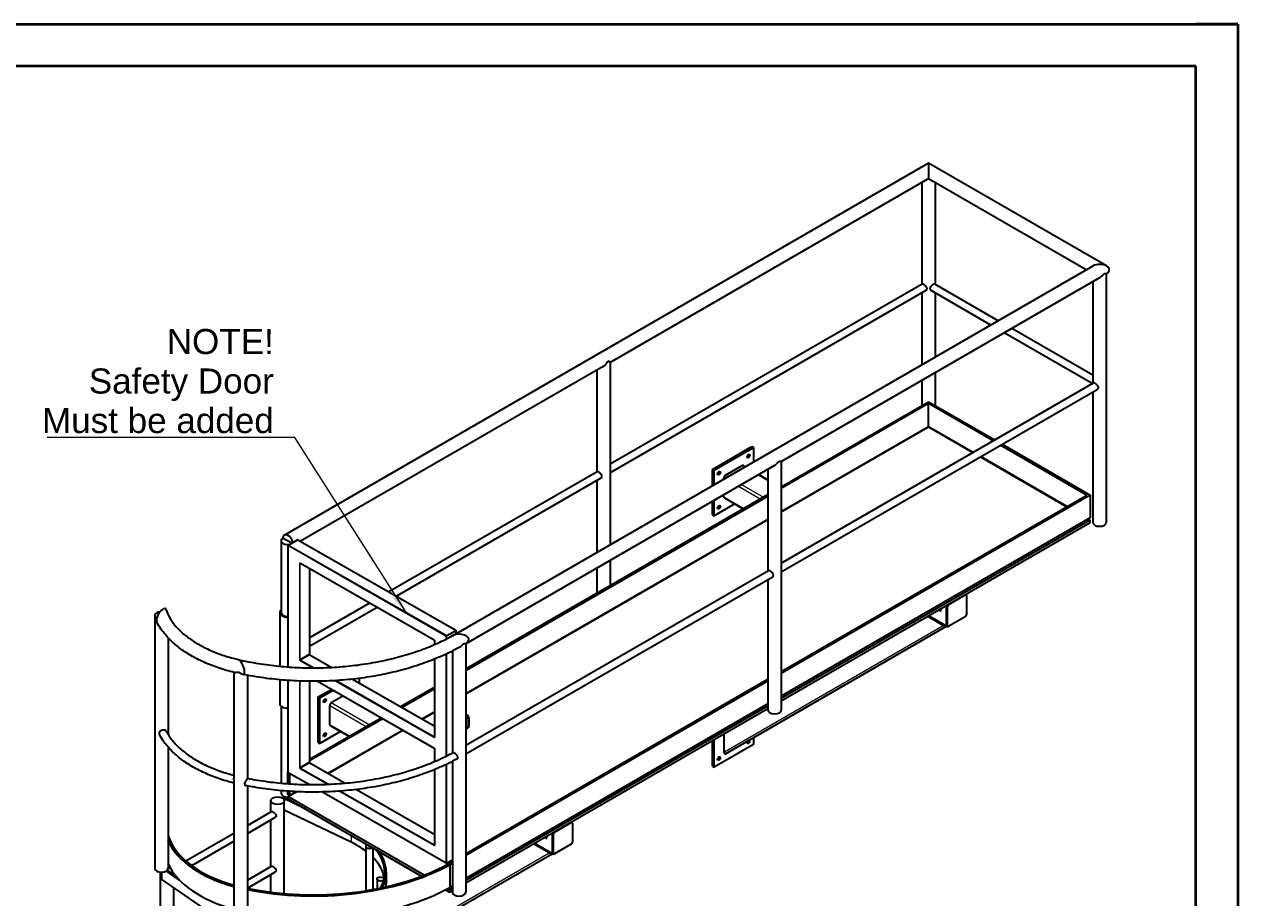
# Model space of a CAD drawing. Header units: millimetres. Extents: x 0 to 10500, y 0 to 7425.
# Drawn here: x 6872 to 10500, y 4813 to 7425 of the extents above; entities that cross this region are included whole.
import ezdxf

# ---------------------------------------------------------------- set-up
doc = ezdxf.new("R2010")
doc.units = ezdxf.units.MM
doc.header["$LTSCALE"] = 25
doc.layers.get('0').update_dxf_attribs({"lineweight": 18})
for name, color, linetype, lineweight in [('Border', 7, 'Continuous', 35), ('Symbol', 7, 'Continuous', 18), ('Visible', 7, 'Continuous', 25), ('Visible Narrow', 7, 'Continuous', 18)]:
    doc.layers.add(name, color=color, linetype=linetype, lineweight=lineweight)
doc.styles.add('Title', font='arial.ttf')
doc.dimstyles.new('Default - Method 2a$7', dxfattribs={"dimscale": 25, "dimtxt": 3, "dimasz": 2.5, "dimexe": 3, "dimexo": 0.5, "dimgap": 0.7, "dimtad": 0, "dimtoh": 1, "dimdec": 1, "dimrnd": 1e-08, "dimtxsty": 'Title', "dimcen": 0.09, "dimdle": 10, "dimclrd": 256, "dimclre": 256, "dimclrt": 7, "dimazin": 2, "dimtfac": 0.833333, "dimtdec": 1, "dimtmove": 0, "dimatfit": 3, "dimfxl": 1, "dimtolj": 1, "dimlwd": -1, "dimlwe": -1, "dimarcsym": 0})

# ---------------------------------------------------------------- blocks, each defined once
blk = doc.blocks.new('Borders Bigadan Border')
at = {"layer": 'Border'}
for p, q in [((0, 297), (420, 297)), ((420, 297), (415, 297)), ((420, 297), (420, 0)), ((415, 292), (20, 292)), ((415, 5), (415, 292))]:
    blk.add_line(p, q, dxfattribs=at)

msp = doc.modelspace()

# ---------------------------------------------------------------- linework, layer by layer
at = {"layer": 'Visible'}
for p, q in [((9575.34, 7009.58), (7649.63, 5897.78)), ((9575.34, 7009.58), (9575.34, 6969.93)), ((10107.56, 6702.3), (9575.34, 7009.58)), ((9575.34, 6969.93), (9575.34, 6963.13)), ((9574.86, 6962.85), (8623.69, 6413.69)), ((9555.21, 6951.5), (9555.21, 6647.46)), ((10047.21, 6690.68), (9575.81, 6962.85)), ((9595.46, 6951.5), (9595.46, 6647.46)), ((8152.49, 5596.76), (10067.34, 6702.3)), ((10107.11, 6678.8), (10107.56, 6679.06)), ((10107.11, 6678.8), (10107.11, 5935.42)), ((9556.53, 6648.22), (8623.69, 6109.65)), ((9135.34, 6117.75), (10087.44, 6667.44)), ((9783.91, 6538.66), (9594.15, 6648.22)), ((10066.86, 6655.56), (10066.86, 6351.53)), ((9567.53, 6628.7), (8623.69, 6083.77)), ((9555.21, 6621.59), (9555.21, 6406.63)), ((9761.5, 6525.73), (9583.15, 6628.7)), ((9595.46, 6621.59), (9595.46, 6429.86)), ((10065.04, 6350.48), (9801.74, 6502.49)), ((10066.86, 6375.3), (9824.15, 6515.43)), ((8603.09, 6401.79), (7697.53, 5878.97)), ((8583.44, 6390.45), (8583.44, 6086.41)), ((8614.96, 6415.45), (8620.16, 6418.46)), ((8623.69, 6413.69), (8623.69, 5868.81)), ((9135.34, 5813.71), (10068.44, 6352.44)), ((9555.21, 6360.16), (9555.21, 6284.7)), ((9595.46, 6383.4), (9595.46, 6284.7)), ((9135.34, 5787.84), (10079.84, 6333.14)), ((10066.86, 6325.65), (10066.86, 5935.42)), ((9135.34, 6042.29), (9575.34, 6296.32)), ((9575.34, 6290.6), (9135.34, 6036.57)), ((9575.34, 6296.32), (9773.29, 6182.03)), ((9768.34, 6179.17), (9575.34, 6290.6)), ((9575.34, 6222.56), (9575.34, 6290.6)), ((9135.34, 5968.53), (9575.34, 6222.56)), ((9135.34, 5967.17), (9575.34, 6221.2)), ((9575.34, 6222.56), (9709.41, 6145.15)), ((9575.34, 6221.2), (9708.23, 6144.47)), ((9795.7, 6169.09), (10059.01, 6017.07)), ((8929.51, 6093.96), (9047.36, 6162)), ((8934.23, 6091.24), (9052.08, 6159.28)), ((9047.36, 6162), (9052.08, 6159.28)), ((9052.08, 6159.28), (9052.08, 6116.14)), ((9731.82, 6132.21), (9990.17, 5983.05)), ((10049.1, 6017.07), (9790.75, 6166.23)), ((8192.71, 5573.52), (9115.67, 6106.39)), ((8968.4, 6076.95), (9017.9, 6105.53)), ((9021.24, 6105.86), (9027.75, 6102.1)), ((9135.34, 6117.75), (9135.34, 5374.37)), ((9730.64, 6131.53), (9989, 5982.37)), ((8584.75, 6087.17), (7961.94, 5727.59)), ((8595.76, 6067.64), (7984.45, 5714.71)), ((8583.44, 6060.53), (8583.44, 5845.57)), ((8929.51, 6093.96), (8934.23, 6091.24)), ((8929.51, 6045.38), (8929.51, 6093.96)), ((8934.23, 6048.1), (8934.23, 6091.24)), ((8963.69, 6065.11), (8963.69, 6068.78)), ((9067.99, 6078.86), (9095.09, 6063.22)), ((9095.09, 6094.51), (9095.09, 5790.48)), ((9095.09, 6013.33), (8192.03, 5491.95)), ((8620.16, 5744.85), (9095.09, 6019.05)), ((8929.51, 5957.88), (8929.51, 5998.91)), ((8934.23, 5955.16), (8934.23, 6001.64)), ((8995.91, 5990.77), (8934.23, 5955.16)), ((8963.69, 6011.63), (8963.69, 6018.65)), ((8965.07, 6008.58), (9021.01, 5976.28)), ((9135.34, 5489.52), (10049.1, 6017.07)), ((10059.01, 6017.07), (9135.34, 5483.8)), ((9197.22, 6004.25), (9198.4, 6003.57)), ((10059.01, 6017.07), (10059.01, 5949.03)), ((8929.51, 5957.88), (8934.23, 5955.16)), ((8192.03, 5423.91), (9095.09, 5945.29)), ((8617.8, 5668.36), (9095.09, 5943.93)), ((9084.89, 5939.4), (9086.07, 5938.72)), ((10059.01, 5949.03), (9135.34, 5415.75)), ((10058.53, 5942.23), (9135.34, 5409.23)), ((9135.34, 5402.42), (10058.53, 5935.42)), ((10052.87, 5945.49), (10058.53, 5942.23)), ((10058.53, 5935.42), (10058.53, 5942.23)), ((7640.13, 5880.41), (7640.13, 5664.1)), ((7645.57, 5888.36), (7672.15, 5873.98)), ((7661.58, 5867.83), (7688.57, 5883.54)), ((7689.74, 5883.43), (8162.43, 5612.81)), ((7661.09, 5503.19), (7661.09, 5866.75)), ((8097.44, 5583.71), (7697.44, 5812.72)), ((8623.69, 5822.35), (8623.69, 5746.89)), ((7724.55, 5797.19), (7724.55, 5542.06)), ((8192.03, 5269.09), (9096.67, 5791.39)), ((8192.03, 5243.22), (9108.07, 5772.09)), ((8583.44, 5799.11), (8583.44, 5723.65)), ((8192.03, 5497.67), (8614.96, 5741.84)), ((9095.09, 5764.6), (9095.09, 5374.37)), ((9636.03, 5690.13), (9685.53, 5718.71)), ((9686.26, 5719.98), (9688.03, 5718.96)), ((9689.06, 5716.67), (9689.06, 5659.52)), ((7635.67, 5666.08), (7635.67, 5505.32)), ((7904.28, 5694.3), (7724.55, 5590.53)), ((7926.78, 5681.41), (7724.55, 5564.66)), ((8192.03, 5422.55), (8617.8, 5668.36)), ((8623.69, 5673.12), (8623.69, 5671.76)), ((9610.62, 5671.3), (9605.84, 5674.06)), ((9610.1, 5676.53), (9610.1, 5672.44)), ((9611.87, 5671.42), (9613.05, 5672.1)), ((9613.05, 5672.1), (9613.05, 5678.23)), ((9629.55, 5627.2), (9629.55, 5684.35)), ((9630.73, 5685.03), (9630.73, 5627.88)), ((9632.5, 5626.86), (9632.5, 5684.01)), ((7261.83, 5656.56), (7261.83, 4901.3)), ((8968.4, 5243.92), (9628.95, 5625.29)), ((9619.52, 5627.54), (9572.39, 5654.75)), ((9574.75, 5656.11), (9621.88, 5628.9)), ((9575.15, 5656.35), (9630.93, 5624.14)), ((9631.76, 5625.59), (9633.53, 5624.57)), ((9685.53, 5653.39), (9636.03, 5624.81)), ((7302.08, 5590.35), (7302.08, 5301.22)), ((8134.96, 5596.81), (8161.95, 5612.52)), ((8162.43, 5612.81), (8162.43, 5602.5)), ((8098.97, 5570.54), (8098.97, 5581.08)), ((8192.03, 5573.11), (8192.03, 4829.75)), ((7726.08, 5539.43), (7791.42, 5502.02)), ((8098.97, 5294.62), (8098.97, 5526.88)), ((8151.78, 5550.88), (8151.78, 5246.1)), ((7498.71, 5487.03), (7498.71, 5170.22)), ((7538.96, 5478.47), (7538.96, 5170.22)), ((7635.67, 5464.89), (7635.67, 5393.92)), ((7661.09, 5187.13), (7661.09, 5462.84)), ((7724.55, 5460.34), (7724.55, 5218.86)), ((7748.37, 5460.36), (8097.44, 5260.51)), ((7853.15, 5466.68), (8098.97, 5325.94)), ((7873.57, 5469.13), (7873.57, 5454.99)), ((7996.35, 5384.69), (8098.97, 5443.94)), ((8192.03, 4944.89), (9095.09, 5466.28)), ((9095.09, 5460.56), (8192.03, 4939.17)), ((7751, 5413.55), (7790.4, 5436.29)), ((7751, 5413.55), (7755.72, 5410.82)), ((7751, 5277.46), (7751, 5413.55)), ((7755.72, 5410.82), (7795.14, 5433.58)), ((7755.72, 5274.74), (7755.72, 5410.82)), ((7789.89, 5396.54), (7824.72, 5416.65)), ((8098.97, 5438.22), (8001.33, 5381.84)), ((7640.13, 5385.76), (7640.13, 5155.78)), ((7785.18, 5331.22), (7785.18, 5388.37)), ((8060.5, 5347.97), (8098.97, 5370.18)), ((9095.09, 5392.52), (8192.03, 4871.13)), ((9095.09, 5385.99), (8192.03, 4864.61)), ((8192.03, 4857.8), (9095.09, 5379.18)), ((7724.55, 5227.77), (7938.69, 5351.4)), ((7943.66, 5348.55), (7724.55, 5222.05)), ((8061.69, 5347.29), (8098.97, 5368.82)), ((8192.03, 5361.9), (8195.64, 5359.83)), ((8192.03, 5358.51), (8192.71, 5358.12)), ((8198.63, 5347.93), (8198.63, 5324.12)), ((8201.56, 5349.64), (8201.56, 5325.82)), ((7817.4, 5310.36), (7755.72, 5274.74)), ((7779.43, 5185.69), (8002.84, 5314.67)), ((7780.61, 5185.01), (8004.02, 5314)), ((7786.56, 5328.16), (7842.5, 5295.87)), ((8192.71, 5320.7), (8192.03, 5321.09)), ((8196.9, 5320.3), (8199.84, 5322.01)), ((8963.69, 5303.32), (8963.69, 5248.9)), ((7302.08, 5263.72), (7302.08, 4982.95)), ((7751, 5277.46), (7755.72, 5274.74)), ((8929.51, 5206.5), (8929.51, 5283.59)), ((8934.23, 5203.77), (8934.23, 5286.31)), ((9052.08, 5271.82), (8934.23, 5203.77)), ((9052.08, 5292.23), (9052.08, 5271.82)), ((7906.38, 5258.99), (7907.56, 5258.3)), ((8098.97, 5220.7), (8098.97, 5257.88)), ((7660.26, 5190.37), (7661.09, 5190.85)), ((7661.09, 5189.89), (7660.26, 5190.37)), ((7660.26, 5154.14), (7660.26, 5190.37)), ((7726.08, 5216.23), (7831.57, 5155.84)), ((8098.97, 4971.42), (8098.97, 5196.38)), ((8151.78, 5220.76), (8151.78, 4829.75)), ((8929.51, 5206.5), (8934.23, 5203.77)), ((7498.71, 5156.09), (7498.71, 4748.1)), ((7723.28, 5151.53), (7661.09, 5187.13)), ((7664.97, 5184.91), (7664.97, 5153.82)), ((7720.32, 5151.56), (7721.76, 5152.4)), ((7538.96, 5147.39), (7538.96, 4748.1)), ((7640.13, 5133.28), (7640.13, 5125.15)), ((7660.26, 5122.33), (7660.26, 5131.67)), ((7660.26, 5115.52), (7674.49, 5123.74)), ((7664.97, 5119.61), (7660.26, 5122.33)), ((7664.97, 5131.35), (7664.97, 5119.61)), ((7664.97, 5119.61), (7683.48, 5130.3)), ((7674.49, 5123.74), (7685.66, 5130.19)), ((7680.38, 5128.5), (7680.38, 5127.14)), ((7722.63, 5151.53), (7722.95, 5151.72)), ((8133.79, 4916.51), (7762, 5129.36)), ((7864.75, 5136.84), (8098.97, 5002.75)), ((7609.39, 5070.01), (7609.39, 5103.55)), ((7643.53, 5111.71), (7646.49, 5113.42)), ((7711.51, 5079.13), (7643.53, 5111.71)), ((7646.49, 5113.42), (7679.62, 5097.54)), ((7649.39, 4825.63), (7649.39, 5103.55)), ((7660.26, 5108.72), (7660.26, 5115.52)), ((8067.03, 4880.67), (7660.26, 5115.52)), ((7660.26, 5108.72), (8059.96, 4877.95)), ((7538.96, 5029.35), (7611.03, 5070.96)), ((7538.96, 5005.29), (7621.45, 5052.92)), ((7609.39, 4906.71), (7609.39, 5045.95)), ((7848.97, 4979.22), (7649.39, 5074.89)), ((8457.52, 5009.72), (8507.02, 5038.3)), ((8507.75, 5039.57), (8509.52, 5038.55)), ((8510.55, 5036.26), (8510.55, 4979.1)), ((7302.06, 4982.45), (7302.06, 4914.41)), ((7354.96, 4923.12), (7498.71, 5006.11)), ((7372.41, 4909.14), (7498.71, 4982.06)), ((8441.01, 4947.13), (8393.88, 4974.34)), ((8396.24, 4975.7), (8443.37, 4948.49)), ((8396.64, 4975.93), (8452.42, 4943.73)), ((8432.11, 4990.88), (8427.32, 4993.65)), ((8431.59, 4996.11), (8431.59, 4992.03)), ((8433.36, 4991.01), (8434.54, 4991.69)), ((8434.54, 4991.69), (8434.54, 4997.81)), ((8451.04, 4946.78), (8451.04, 5003.94)), ((8452.22, 5004.62), (8452.22, 4947.46)), ((8453.98, 4946.44), (8453.98, 5003.6)), ((8507.02, 4972.98), (8457.52, 4944.4)), ((7892.96, 4966.8), (7892.96, 4834.3)), ((7913.79, 4962.34), (7913.79, 4837.86)), ((7947.5, 4654.5), (8450.44, 4944.87)), ((8453.25, 4945.17), (8455.02, 4944.15)), ((7302.08, 4914.37), (7302.08, 4901.3)), ((7538.96, 4866.05), (7611.03, 4907.66)), ((8138.97, 4913.98), (8134.5, 4911.4)), ((8134.96, 4916.39), (8151.78, 4926.19)), ((8138.73, 4914.12), (8151.78, 4921.66)), ((8138.97, 4913.98), (8138.73, 4914.12)), ((8138.73, 4913.84), (8138.73, 4914.12)), ((8151.78, 4915.94), (8143.93, 4911.4)), ((8143.93, 4911.4), (8143.93, 4843.36)), ((7279.4, 2259.42), (7279.4, 4889.77)), ((7282.3, 4889.68), (7282.3, 4869.14)), ((7452.62, 4750.7), (7282.3, 4869.14)), ((7337.03, 4865.1), (7296.52, 4893.28)), ((7299.12, 4895.23), (7327.45, 4875.53)), ((7319.4, 4881.13), (7319.4, 4885.57)), ((7321.44, 4879.71), (7323.16, 4880.7)), ((7538.96, 4841.99), (7621.45, 4889.62)), ((7609.39, 4829.85), (7609.39, 4882.65)), ((7926.67, 4868.97), (7926.67, 4840.3)), ((7947.5, 4868.97), (7947.5, 4868.46)), ((7953.99, 4889.22), (7953.99, 4855.2)), ((7319.4, 4566.43), (7319.4, 4843.34)), ((8131.33, 4836.75), (8143.45, 4829.75)), ((8143.45, 4836.55), (8137.55, 4839.96)), ((8151.78, 4841.37), (8143.45, 4836.55)), ((8143.45, 4829.75), (8143.45, 4836.55)), ((8143.45, 4829.75), (8151.78, 4834.56)), ((8151.78, 4847.9), (8143.93, 4843.36))]:
    msp.add_line(p, q, dxfattribs=at)
for centre, major_axis, ratio, start_param, end_param in [((10087.45, 6690.68), (28.45, 0), 0.5776576, 5.4975211, 8.6391137), ((8603.57, 6425.03), (-20.12, 0), 0.5773503, 2.1724451, 2.5399439), ((9575.34, 6230.82), (-20.12, 0), 0.5773503, 1.3125867, 1.4114147), ((9575.34, 6230.82), (-20.12, 0), 0.5773503, 1.730178, 1.829006), ((9032.63, 6136.49), (2.92, 5.05), 0.5773503, 4.0825494, 5.3422285), ((9017.9, 6100.08), (3.33, 5.77), 0.5773503, 0, 0.7853982), ((8944.24, 6085.45), (2.92, 5.05), 0.5773503, 4.0825494, 5.3422285), ((8968.4, 6071.51), (3.33, 5.77), 0.5773503, 0.7853982, 2.3561945), ((8968.4, 6014.35), (-3.33, -5.77), 0.5773503, 5.4977871, 6.2831853), ((8944.24, 5983.39), (2.92, 5.05), 0.5773503, 4.0825494, 5.3422285), ((10086.99, 5935.42), (20.12, 0), 0.5773503, 3.1415927, 6.2831853), ((7660.26, 5880.41), (-20.12, 0), 0.5773503, 5.5304066, 8.0155724), ((7660.02, 5880.54), (-10.56, 17.13), 0.5958727, 4.0724838, 7.0686137), ((7689.75, 5881.5), (-1.18, 2.04), 0.5761355, 5.5009355, 6.2842406), ((7662.76, 5865.79), (-1.18, 2.04), 0.5761355, 0.0010553, 1.5718516), ((8603.57, 5751.42), (-20.12, 0), 0.5773503, 2.1724451, 2.5399439), ((9685.53, 5714.63), (2.5, 4.33), 0.5773503, 5.4977871, 7.0685835), ((9683.76, 5715.65), (2.5, 4.33), 0.5773503, 0, 0.1997126), ((9683.76, 5715.65), (3.33, 5.77), 0.5773503, 5.5386312, 6.1729187), ((7281.95, 5656.56), (-20.12, 0), 0.5773503, 4.9403446, 7.0788492), ((7281.72, 5656.33), (-11.76, -21.1), 0.4118316, 2.7850714, 6.0192143), ((7660.26, 5666.08), (-24.58, 0), 0.5773503, 5.671435, 7.8880144), ((7660.26, 5666.08), (-20.42, 0), 0.5773503, 6.1139526, 7.8949635), ((9611.87, 5673.46), (-1.25, -2.17), 0.5773503, 5.4977871, 7.0685835), ((9634.26, 5687.07), (3.33, 5.77), 0.5773503, 1.681063, 2.3561945), ((9634.26, 5687.07), (-2.5, -4.33), 0.5773503, 4.5126764, 5.4977871), ((9636.03, 5686.05), (2.5, 4.33), 0.5773503, 0.7853982, 2.3561945), ((8603.57, 5669.77), (-20.12, 0), 0.5773503, 1.3125867, 1.4114147), ((9624.24, 5630.26), (8.09, -2.17), 0.5176381, 4.2347307, 5.3784484), ((9624.24, 5630.26), (-4.04, 1.08), 0.5176381, 1.093138, 1.6876407), ((9634.26, 5629.92), (-3.33, -5.77), 0.5773503, 5.4977871, 7.0277394), ((9634.26, 5629.92), (-2.5, -4.33), 0.5773503, 5.4977871, 6.2831853), ((9636.03, 5628.9), (-2.5, -4.33), 0.5773503, 5.4977871, 7.0685835), ((9685.53, 5657.47), (-2.5, -4.33), 0.5773503, 0.7853982, 2.3561945), ((8133.78, 5596.12), (-1.67, -0.97), 0.0018202, 0.7885465, 2.3593428), ((8172.37, 5585.01), (28.45, 0), 0.5776576, 1.578954, 2.3334509), ((8160.77, 5611.84), (-1.67, -0.97), 0.0018202, 2.3593428, 3.142648), ((8172.37, 5585.01), (28.45, 0), 0.5776576, 5.5210603, 7.8621393), ((7519.03, 5503.12), (9.05, -22), 0.3416501, 2.2717779, 2.9005978), ((7519.03, 5503.12), (9.05, -22), 0.3416501, 6.1683188, 8.5549632), ((7765.73, 5405.04), (2.92, 5.05), 0.5773503, 4.0825494, 5.3422285), ((7660.26, 5393.92), (-24.58, 0), 0.5773503, 0, 1.6048291), ((7789.89, 5391.09), (3.33, 5.77), 0.5773503, 0.7853982, 2.3561945), ((9115.22, 5374.37), (20.12, 0), 0.5773503, 3.1415927, 6.2831853), ((8192.71, 5351.32), (4.19, -7.2), 0.5797721, 0.7832875, 2.3540838), ((8195.64, 5353.03), (-4.19, 7.2), 0.5797721, 3.9248801, 5.4956765), ((7765.73, 5302.98), (2.92, 5.05), 0.5773503, 4.0825494, 5.3422285), ((7789.89, 5333.94), (-3.33, -5.77), 0.5773503, 5.4977871, 6.2831853), ((8192.71, 5327.5), (4.19, -7.2), 0.5797721, 5.4956765, 7.0664728), ((8195.64, 5329.21), (4.19, -7.2), 0.5797721, 0, 0.7832875), ((9037.35, 5280.32), (2.92, 5.05), 0.5773503, 1.5605915, 6.2933901), ((9032.63, 5283.04), (2.92, 5.05), 0.5773503, 4.0825494, 5.0548761), ((8944.24, 5232.01), (2.92, 5.05), 0.5773503, 4.0825494, 5.3422285), ((8968.4, 5251.62), (-2.17, -8.09), 0.5176381, 5.1900473, 6.7608436), ((7662.76, 5188.1), (-1.67, -0.97), 0.0018202, 6.28213, 7.0717318), ((7660.26, 5125.15), (-20.12, 0), 0.5773503, 0, 1.5707963), ((8455.75, 5006.66), (3.33, 5.77), 0.5773503, 1.681063, 2.3561945), ((8455.75, 5006.66), (-2.5, -4.33), 0.5773503, 4.5126764, 5.4977871), ((8457.52, 5005.64), (2.5, 4.33), 0.5773503, 0.7853982, 2.3561945), ((8507.02, 5034.22), (2.5, 4.33), 0.5773503, 5.4977871, 7.0685835), ((8505.25, 5035.24), (2.5, 4.33), 0.5773503, 0, 0.1997126), ((8505.25, 5035.24), (3.33, 5.77), 0.5773503, 5.5386312, 6.1729187), ((7281.95, 4982.95), (20.12, 0), 0.5773503, 6.2402314, 6.2831853), ((7653.3, 5036.7), (-363.6, 0), 0.5773503, 0.2614236, 1.1316398), ((7653.3, 5036.7), (-357.37, 0), 0.5773503, 0.1857972, 1.1234457), ((7670.63, 4855.2), (-279.19, 0), 0.5773503, 3.7911919, 4.0194933), ((7903.38, 4966.8), (-10.42, 0), 0.5773503, 5.314101, 8.8230659), ((8433.36, 4993.05), (-1.25, -2.17), 0.5773503, 5.4977871, 7.0685835), ((8507.02, 4977.06), (-2.5, -4.33), 0.5773503, 0.7853982, 2.3561945), ((7670.63, 4855.2), (279.19, 0), 0.5773503, 0.1057257, 0.5136712), ((7670.63, 4889.22), (279.19, 0), 0.5773503, 5.9897034, 6.7106288), ((7670.63, 4889.22), (283.36, 0), 0.5773503, 6.0007697, 6.6731842), ((8445.73, 4949.85), (8.09, -2.17), 0.5176381, 4.2347307, 5.3784484), ((8445.73, 4949.85), (-4.04, 1.08), 0.5176381, 1.093138, 1.6876407), ((8455.75, 4949.5), (-3.33, -5.77), 0.5773503, 5.4977871, 7.0277394), ((8455.75, 4949.5), (-2.5, -4.33), 0.5773503, 5.4977871, 6.2831853), ((8457.52, 4948.48), (-2.5, -4.33), 0.5773503, 5.4977871, 7.0685835), ((7281.95, 4901.3), (20.12, 0), 0.5773503, 3.1415927, 6.2831853), ((7653.3, 4968.66), (-363.6, 0), 0.5773503, 0.2614236, 1.1316398), ((7299.4, 4913.03), (20, 0), 0.5773503, 4.8466669, 5.1651589), ((7735.57, 5163.32), (-591.21, 0), 0.5773503, 1.2317853, 2.3114423), ((7735.57, 5163.32), (-597.61, 0), 0.5773503, 1.2355584, 2.3230797), ((8133.78, 4918.43), (-1.18, 2.04), 0.5761355, 1.5718516, 3.142648), ((7735.57, 5095.28), (-597.61, 0), 0.5773503, 1.2355584, 2.3230797), ((7670.63, 4855.2), (283.36, 0), 0.5773503, 6.2270939, 6.2831853), ((8171.91, 4829.75), (20.12, 0), 0.5773503, 3.1415927, 6.2831853)]:
    msp.add_ellipse(centre, major_axis=major_axis, ratio=ratio, start_param=start_param, end_param=end_param, dxfattribs=at)
for centre, major_axis in [((9037.35, 6133.76), (-2.92, -5.05)), ((8948.96, 6082.73), (-2.92, -5.05)), ((8948.96, 5980.67), (-2.92, -5.05)), ((7770.45, 5402.32), (-2.92, -5.05)), ((7770.45, 5300.26), (-2.92, -5.05)), ((8948.96, 5229.29), (-2.92, -5.05)), ((7629.39, 5103.55), (-20, 0)), ((7937.08, 4868.97), (-10.42, 0))]:
    msp.add_ellipse(centre, major_axis=major_axis, ratio=0.5773503, dxfattribs=at)
for points in [[(9574.86, 6962.85), (9575.02, 6962.94), (9575.18, 6963.03), (9575.34, 6963.13)], [(9575.34, 6963.13), (9575.49, 6963.03), (9575.65, 6962.94), (9575.81, 6962.85)], [(8192.95, 5573.66), (8192.64, 5573.48), (8192.32, 5573.29), (8192.01, 5573.1)], [(7527.16, 5480.91), (7527.89, 5480.68), (7528.59, 5480.49), (7529.26, 5480.36)]]:
    msp.add_open_spline(points, degree=3, dxfattribs=at)
for points, knots in [([(10087.44, 6667.44), (10088.12, 6667.84), (10088.8, 6668.26), (10091.04, 6669.81), (10092.54, 6671.04), (10095.29, 6673.61), (10096.53, 6674.93), (10098.27, 6676.82), (10098.82, 6677.43), (10099.66, 6678.3), (10099.95, 6678.58), (10100.55, 6679.11), (10100.87, 6679.36), (10101.22, 6679.56), (10101.57, 6679.76), (10101.86, 6679.87), (10102.39, 6679.99), (10102.63, 6680.01), (10103.29, 6680.01), (10103.67, 6679.94), (10104.76, 6679.68), (10105.38, 6679.43), (10106.39, 6679.04), (10106.77, 6678.89), (10107.04, 6678.8), (10107.09, 6678.79), (10107.11, 6678.8)], [-2.4514895, -2.4514895, -2.4514895, -2.4514895, -2.1533636, -2.1533636, -1.4355758, -1.4355758, -0.7177879, -0.7177879, -0.3588939, -0.3588939, -0.179447, -0.179447, 0, 0, 0, 0.179447, 0.179447, 0.3588939, 0.3588939, 0.7177879, 0.7177879, 1.4355758, 1.4355758, 2.1533636, 2.1533636, 2.4514892, 2.4514892, 2.4514892, 2.4514892]), ([(9571.05, 6634.52), (9571.05, 6635.11), (9570.97, 6635.73), (9570.63, 6636.97), (9570.38, 6637.59), (9569.42, 6639.43), (9568.5, 6640.61), (9566.55, 6642.68), (9565.38, 6643.72), (9563.63, 6645.1), (9563.04, 6645.53), (9561.92, 6646.3), (9561.38, 6646.65), (9560.37, 6647.25), (9559.89, 6647.51), (9558.98, 6647.95), (9558.56, 6648.12), (9557.46, 6648.45), (9556.9, 6648.44), (9556.53, 6648.22)], [0, 0, 0, 0, 0.2602846, 0.2602846, 0.5205692, 0.5205692, 1.0411384, 1.0411384, 1.5577064, 1.5577064, 1.8159905, 1.8159905, 2.0742745, 2.0742745, 2.3346052, 2.3346052, 2.5949359, 2.5949359, 3.1139769, 3.1139769, 3.1139769, 3.1139769]), ([(9594.15, 6648.22), (9593.82, 6648.41), (9593.38, 6648.44), (9592.41, 6648.23), (9591.94, 6648.05), (9590.88, 6647.57), (9590.3, 6647.25), (9589.07, 6646.51), (9588.41, 6646.07), (9587.04, 6645.09), (9586.33, 6644.55), (9584.25, 6642.81), (9582.91, 6641.5), (9581.24, 6639.33), (9580.64, 6638.37), (9579.83, 6636.43), (9579.62, 6635.43), (9579.62, 6634.52)], [5.2132012, 5.2132012, 5.2132012, 5.2132012, 5.6494341, 5.6494341, 5.9654667, 5.9654667, 6.2814992, 6.2814992, 6.5961206, 6.5961206, 6.9107421, 6.9107421, 7.5399849, 7.5399849, 7.9410207, 7.9410207, 8.3420565, 8.3420565, 8.3420565, 8.3420565]), ([(9567.53, 6628.7), (9568.5, 6629.26), (9569.42, 6630.1), (9570.38, 6631.64), (9570.63, 6632.19), (9570.97, 6633.34), (9571.05, 6633.93), (9571.05, 6634.52)], [7.278248, 7.278248, 7.278248, 7.278248, 7.7977615, 7.7977615, 8.0580461, 8.0580461, 8.3183307, 8.3183307, 8.3183307, 8.3183307]), ([(9579.62, 6634.52), (9579.62, 6633.61), (9579.83, 6632.67), (9580.64, 6630.96), (9581.24, 6630.2), (9582.27, 6629.27), (9582.7, 6628.96), (9583.15, 6628.7)], [0, 0, 0, 0, 0.4010358, 0.4010358, 0.8020716, 0.8020716, 1.0367836, 1.0367836, 1.0367836, 1.0367836]), ([(8603.09, 6401.79), (8603.46, 6402.01), (8603.82, 6402.23), (8605.42, 6403.25), (8606.64, 6404.18), (8608.96, 6406.22), (8610.06, 6407.33), (8612.03, 6409.6), (8612.9, 6410.75), (8613.96, 6412.47), (8614.28, 6413.04), (8614.65, 6413.92), (8614.75, 6414.22), (8614.91, 6414.82), (8614.96, 6415.13), (8614.96, 6415.45)], [6.4409329, 6.4409329, 6.4409329, 6.4409329, 6.6008358, 6.6008358, 7.1644294, 7.1644294, 7.728023, 7.728023, 8.2916166, 8.2916166, 8.5734134, 8.5734134, 8.7143118, 8.7143118, 8.8552102, 8.8552102, 8.8552102, 8.8552102]), ([(8620.16, 6418.46), (8620.16, 6418.14), (8620.19, 6417.88), (8620.3, 6417.42), (8620.37, 6417.23), (8620.61, 6416.7), (8620.8, 6416.42), (8621.42, 6415.66), (8621.86, 6415.27), (8622.64, 6414.59), (8622.99, 6414.32), (8623.49, 6413.91), (8623.65, 6413.78), (8623.69, 6413.71), (8623.69, 6413.7), (8623.69, 6413.69)], [-8.8552102, -8.8552102, -8.8552102, -8.8552102, -8.7143118, -8.7143118, -8.5734134, -8.5734134, -8.2916166, -8.2916166, -7.728023, -7.728023, -7.1644294, -7.1644294, -6.6008358, -6.6008358, -6.5101958, -6.5101958, -6.5101958, -6.5101958]), ([(10079.84, 6333.14), (10080.23, 6333.37), (10080.59, 6333.62), (10081.65, 6334.5), (10082.32, 6335.29), (10083.24, 6337.08), (10083.48, 6338.07), (10083.48, 6339.99), (10083.24, 6341.04), (10082.32, 6343.05), (10081.65, 6344.03), (10079.84, 6346.19), (10078.45, 6347.46), (10076.31, 6349.13), (10075.58, 6349.66), (10074.18, 6350.59), (10073.5, 6351), (10072.25, 6351.69), (10071.66, 6351.98), (10070.59, 6352.4), (10070.11, 6352.55), (10069.18, 6352.68), (10068.77, 6352.62), (10068.44, 6352.44)], [3.1288554, 3.1288554, 3.1288554, 3.1288554, 3.3246875, 3.3246875, 3.7478579, 3.7478579, 4.1710283, 4.1710283, 4.5941986, 4.5941986, 5.017369, 5.017369, 5.6494341, 5.6494341, 5.9654667, 5.9654667, 6.2814992, 6.2814992, 6.5961206, 6.5961206, 6.9107421, 6.9107421, 7.3052729, 7.3052729, 7.3052729, 7.3052729]), ([(9115.67, 6106.39), (9116.35, 6106.79), (9117.03, 6107.21), (9119.27, 6108.75), (9120.77, 6109.99), (9123.52, 6112.56), (9124.76, 6113.87), (9126.5, 6115.77), (9127.04, 6116.37), (9127.89, 6117.24), (9128.18, 6117.52), (9128.78, 6118.05), (9129.1, 6118.3), (9129.45, 6118.51), (9129.8, 6118.71), (9130.09, 6118.81), (9130.62, 6118.94), (9130.85, 6118.95), (9131.52, 6118.96), (9131.9, 6118.89), (9132.99, 6118.62), (9133.61, 6118.38), (9134.62, 6117.99), (9135, 6117.83), (9135.27, 6117.75), (9135.32, 6117.74), (9135.34, 6117.75)], [-2.4514895, -2.4514895, -2.4514895, -2.4514895, -2.1533636, -2.1533636, -1.4355758, -1.4355758, -0.7177879, -0.7177879, -0.3588939, -0.3588939, -0.179447, -0.179447, 0, 0, 0, 0.179447, 0.179447, 0.3588939, 0.3588939, 0.7177879, 0.7177879, 1.4355758, 1.4355758, 2.1533636, 2.1533636, 2.4514895, 2.4514895, 2.4514895, 2.4514895]), ([(8599.28, 6073.47), (8599.28, 6074.06), (8599.2, 6074.68), (8598.86, 6075.92), (8598.61, 6076.54), (8597.65, 6078.38), (8596.73, 6079.56), (8594.78, 6081.63), (8593.61, 6082.67), (8591.86, 6084.04), (8591.27, 6084.47), (8590.15, 6085.25), (8589.61, 6085.6), (8588.6, 6086.2), (8588.12, 6086.46), (8587.21, 6086.9), (8586.79, 6087.06), (8585.68, 6087.4), (8585.13, 6087.39), (8584.75, 6087.17)], [0, 0, 0, 0, 0.2602846, 0.2602846, 0.5205692, 0.5205692, 1.0411384, 1.0411384, 1.5577064, 1.5577064, 1.8159905, 1.8159905, 2.0742745, 2.0742745, 2.3346052, 2.3346052, 2.5949359, 2.5949359, 3.1139769, 3.1139769, 3.1139769, 3.1139769]), ([(8595.76, 6067.64), (8596.73, 6068.21), (8597.65, 6069.05), (8598.61, 6070.58), (8598.86, 6071.14), (8599.2, 6072.29), (8599.28, 6072.88), (8599.28, 6073.47)], [7.278248, 7.278248, 7.278248, 7.278248, 7.7977615, 7.7977615, 8.0580461, 8.0580461, 8.3183307, 8.3183307, 8.3183307, 8.3183307]), ([(7697.2, 5812.82), (7697.2, 5812.82), (7697.2, 5812.82), (7697.22, 5812.81), (7697.25, 5812.8), (7697.33, 5812.77), (7697.38, 5812.75), (7697.44, 5812.72)], [5.89819509, 5.89819509, 5.89819509, 5.89819509, 5.96818177, 5.96818177, 6.12568354, 6.12568354, 6.28318531, 6.28318531, 6.28318531, 6.28318531]), ([(9108.07, 5772.09), (9108.07, 5772.09), (9108.07, 5772.09), (9109.08, 5772.67), (9110.02, 5773.53), (9111.01, 5775.08), (9111.27, 5775.64), (9111.62, 5776.79), (9111.71, 5777.39), (9111.71, 5778.57), (9111.62, 5779.19), (9111.27, 5780.42), (9111.01, 5781.04), (9110.02, 5782.85), (9109.08, 5784.01), (9107.08, 5786.04), (9105.88, 5787.06), (9104.07, 5788.41), (9103.47, 5788.83), (9102.3, 5789.6), (9101.74, 5789.94), (9100.71, 5790.51), (9100.2, 5790.77), (9099.27, 5791.18), (9098.83, 5791.34), (9097.67, 5791.65), (9097.08, 5791.62), (9096.67, 5791.39), (9096.67, 5791.39), (9096.67, 5791.39)], [3.1139769, 3.1139769, 3.1139769, 3.1139769, 3.1155974, 3.1155974, 3.6373813, 3.6373813, 3.8982733, 3.8982733, 4.1591653, 4.1591653, 4.4200573, 4.4200573, 4.6809493, 4.6809493, 5.2027333, 5.2027333, 5.7233947, 5.7233947, 5.9837254, 5.9837254, 6.2440562, 6.2440562, 6.5023402, 6.5023402, 6.7606242, 6.7606242, 7.2771923, 7.2771923, 7.278248, 7.278248, 7.278248, 7.278248]), ([(7295.77, 5674.41), (7298.71, 5665.72), (7302.77, 5657.02), (7313.01, 5639.94), (7319.2, 5631.54), (7333.51, 5615.32), (7341.63, 5607.46), (7359.65, 5592.43), (7369.58, 5585.22), (7391.05, 5571.6), (7402.64, 5565.16), (7427.24, 5553.2), (7440.3, 5547.66), (7467.61, 5537.6), (7481.92, 5533.07), (7501.74, 5527.74), (7506.86, 5526.45), (7512.03, 5525.22)], [0, 0, 0, 0, 6.1444171, 6.1444171, 12.1944547, 12.1944547, 18.1230688, 18.1230688, 24.0002614, 24.0002614, 29.8662221, 29.8662221, 35.7383571, 35.7383571, 41.6223134, 41.6223134, 43.6411918, 43.6411918, 43.6411918, 43.6411918]), ([(7499.76, 5486.77), (7483.71, 5490.67), (7468.05, 5495.19), (7437.91, 5505.39), (7423.36, 5511.07), (7395.65, 5523.52), (7382.42, 5530.3), (7357.55, 5544.86), (7345.87, 5552.65), (7324.29, 5569.12), (7314.35, 5577.83), (7296.47, 5595.98), (7288.48, 5605.46), (7276.51, 5622.41), (7272.01, 5629.75), (7268.1, 5637.22)], [0, 0, 0, 0, 6.2471651, 6.2471651, 12.4903467, 12.4903467, 18.7434228, 18.7434228, 25.0044319, 25.0044319, 31.2654439, 31.2654439, 37.5088411, 37.5088411, 42.061288, 42.061288, 42.061288, 42.061288]), ([(7512.01, 5525.22), (7531.53, 5520.75), (7551.49, 5516.85), (7591.97, 5510.28), (7612.54, 5507.61), (7654.01, 5503.5), (7674.97, 5502.08), (7716.98, 5500.49), (7738.09, 5500.33), (7780.18, 5501.27), (7801.21, 5502.38), (7842.88, 5505.85), (7863.59, 5508.21), (7904.38, 5514.17), (7924.53, 5517.76), (7963.98, 5526.12), (7983.34, 5530.9), (8020.99, 5541.57), (8039.34, 5547.47), (8074.78, 5560.31), (8091.91, 5567.26), (8123.76, 5581.67), (8138.59, 5589.09), (8152.72, 5596.89)], [0.0022757, 0.0022757, 0.0022757, 0.0022757, 7.5784902, 7.5784902, 15.1523948, 15.1523948, 22.7303769, 22.7303769, 30.3108886, 30.3108886, 37.8923799, 37.8923799, 45.4732964, 45.4732964, 53.0520844, 53.0520844, 60.6272047, 60.6272047, 68.1971797, 68.1971797, 75.7607118, 75.7607118, 82.8730106, 82.8730106, 82.8730106, 82.8730106]), ([(8172.39, 5561.78), (8156.45, 5552.97), (8139.72, 5544.64), (8104.98, 5529.09), (8086.93, 5521.84), (8049.71, 5508.49), (8030.5, 5502.37), (7991.19, 5491.35), (7971.03, 5486.43), (7930.04, 5477.83), (7909.15, 5474.15), (7866.9, 5468.06), (7845.49, 5465.65), (7802.43, 5462.12), (7780.72, 5461), (7737.28, 5460.07), (7715.49, 5460.25), (7672.12, 5461.92), (7650.48, 5463.4), (7607.63, 5467.65), (7586.36, 5470.42), (7553.26, 5475.79), (7541.2, 5477.97), (7529.26, 5480.36)], [0, 0, 0, 0, 7.8612074, 7.8612074, 15.7135411, 15.7135411, 23.5602692, 23.5602692, 31.4005346, 31.4005346, 39.2347461, 39.2347461, 47.0639644, 47.0639644, 54.8895604, 54.8895604, 62.7130379, 62.7130379, 70.5359492, 70.5359492, 78.3598561, 78.3598561, 82.9004731, 82.9004731, 82.9004731, 82.9004731]), ([(8097.44, 5583.71), (8097.52, 5583.66), (8097.61, 5583.6), (8097.81, 5583.44), (8097.92, 5583.34), (8098.14, 5583.09), (8098.25, 5582.95), (8098.47, 5582.63), (8098.57, 5582.46), (8098.73, 5582.11), (8098.8, 5581.93), (8098.9, 5581.61), (8098.94, 5581.46), (8098.97, 5581.23), (8098.97, 5581.15), (8098.97, 5581.08)], [6.2831853, 6.2831853, 6.2831853, 6.2831853, 6.4904372, 6.4904372, 6.714211, 6.714211, 6.9533703, 6.9533703, 7.2012759, 7.2012759, 7.4487552, 7.4487552, 7.6862091, 7.6862091, 7.8539816, 7.8539816, 7.8539816, 7.8539816]), ([(8172.39, 5561.78), (8173.96, 5562.65), (8175.49, 5563.67), (8179.33, 5566.64), (8181.3, 5568.57), (8183.9, 5571.03), (8184.62, 5571.66), (8185.36, 5572.22), (8185.54, 5572.35), (8185.82, 5572.53), (8185.92, 5572.6), (8186.11, 5572.71), (8186.2, 5572.76), (8186.39, 5572.87), (8186.5, 5572.93), (8186.84, 5573.09), (8187.07, 5573.17), (8187.59, 5573.33), (8187.87, 5573.39), (8188.72, 5573.5), (8189.27, 5573.47), (8190.87, 5573.29), (8191.85, 5573), (8192.01, 5573.1)], [4.2159202, 4.2159202, 4.2159202, 4.2159202, 4.8921983, 4.8921983, 5.9938177, 5.9938177, 6.7483325, 6.7483325, 6.9864521, 6.9864521, 7.1249242, 7.1249242, 7.2467222, 7.2467222, 7.4018163, 7.4018163, 7.7379437, 7.7379437, 8.2241336, 8.2241336, 9.291096, 9.291096, 11.7355354, 11.7355354, 11.7355354, 11.7355354]), ([(7724.55, 5542.06), (7724.55, 5541.97), (7724.56, 5541.86), (7724.6, 5541.61), (7724.64, 5541.47), (7724.74, 5541.15), (7724.81, 5540.98), (7724.98, 5540.64), (7725.08, 5540.47), (7725.3, 5540.15), (7725.42, 5540), (7725.65, 5539.75), (7725.77, 5539.65), (7725.95, 5539.51), (7726.02, 5539.46), (7726.08, 5539.43)], [1.5707963, 1.5707963, 1.5707963, 1.5707963, 1.77775, 1.77775, 2.0011622, 2.0011622, 2.2400529, 2.2400529, 2.4878641, 2.4878641, 2.7354532, 2.7354532, 2.9732078, 2.9732078, 3.1415927, 3.1415927, 3.1415927, 3.1415927]), ([(7499.76, 5486.77), (7499.96, 5486.72), (7500.18, 5486.69), (7501.81, 5486.62), (7503.83, 5487.14), (7506.95, 5487.83), (7508.2, 5488.08), (7509.9, 5488.12), (7510.32, 5488.11), (7511.02, 5488.04), (7511.29, 5488), (7511.82, 5487.89), (7512.08, 5487.83), (7512.75, 5487.65), (7513.14, 5487.51), (7514.08, 5487.15), (7514.61, 5486.91), (7516.24, 5486.1), (7517.42, 5485.44), (7521.16, 5483.38), (7524.13, 5481.82), (7527.16, 5480.91)], [3.8582579, 3.8582579, 3.8582579, 3.8582579, 4.1122495, 4.1122495, 5.5798599, 5.5798599, 6.4372842, 6.4372842, 6.7048793, 6.7048793, 6.8660985, 6.8660985, 7.0209789, 7.0209789, 7.2563116, 7.2563116, 7.57582, 7.57582, 8.2698187, 8.2698187, 9.6789905, 9.6789905, 9.6789905, 9.6789905]), ([(7296.13, 5311.63), (7295.9, 5312.07), (7295.62, 5312.46), (7294.61, 5313.45), (7293.72, 5313.9), (7291.65, 5314.43), (7290.52, 5314.52), (7288.09, 5314.43), (7286.85, 5314.26), (7284.29, 5313.71), (7283.01, 5313.33), (7280.43, 5312.31), (7279.17, 5311.65), (7277.06, 5310.11), (7276.21, 5309.21), (7275.22, 5307.33), (7274.98, 5306.41), (7274.99, 5304.47), (7275.21, 5303.5), (7275.71, 5302.34), (7275.81, 5302.13), (7275.91, 5301.92)], [2.6823125, 2.6823125, 2.6823125, 2.6823125, 2.9589108, 2.9589108, 3.5055993, 3.5055993, 4.0012908, 4.0012908, 4.4656246, 4.4656246, 4.9465899, 4.9465899, 5.4998518, 5.4998518, 6.0501834, 6.0501834, 6.4916873, 6.4916873, 6.907628, 6.907628, 7.0012939, 7.0012939, 7.0012939, 7.0012939]), ([(7498.71, 5156.09), (7482.94, 5160.02), (7467.58, 5164.56), (7438.06, 5174.76), (7423.85, 5180.43), (7396.83, 5192.81), (7383.97, 5199.54), (7359.88, 5213.93), (7348.6, 5221.62), (7327.86, 5237.81), (7318.35, 5246.34), (7301.34, 5264.07), (7293.8, 5273.32), (7283.06, 5289.07), (7279.25, 5295.45), (7275.91, 5301.92)], [0.0001805, 0.0001805, 0.0001805, 0.0001805, 6.1700966, 6.1700966, 12.3341443, 12.3341443, 18.5040086, 18.5040086, 24.6787242, 24.6787242, 30.8539641, 30.8539641, 37.0195936, 37.0195936, 41.065211, 41.065211, 41.065211, 41.065211]), ([(7296.13, 5311.63), (7300.75, 5302.76), (7306.46, 5293.98), (7319.9, 5276.94), (7327.64, 5268.63), (7344.97, 5252.72), (7354.58, 5245.07), (7375.47, 5230.58), (7386.79, 5223.7), (7410.91, 5210.87), (7423.76, 5204.89), (7450.71, 5193.97), (7464.87, 5189), (7485.82, 5182.7), (7492.22, 5180.91), (7498.71, 5179.22)], [0, 0, 0, 0, 6.052143, 6.052143, 12.0640578, 12.0640578, 18.0352988, 18.0352988, 23.991953, 23.991953, 29.9480375, 29.9480375, 35.9092879, 35.9092879, 38.4766772, 38.4766772, 38.4766772, 38.4766772]), ([(8098.94, 5294.37), (8098.94, 5294.37), (8098.94, 5294.37), (8098.95, 5294.39), (8098.95, 5294.42), (8098.97, 5294.5), (8098.97, 5294.55), (8098.97, 5294.62)], [4.3316201, 4.3316201, 4.3316201, 4.3316201, 4.39907398, 4.39907398, 4.55573148, 4.55573148, 4.71238898, 4.71238898, 4.71238898, 4.71238898]), ([(8164.47, 5227.48), (8148.63, 5218.86), (8132.01, 5210.71), (8097.48, 5195.5), (8079.53, 5188.41), (8042.53, 5175.37), (8023.43, 5169.4), (7984.35, 5158.66), (7964.31, 5153.88), (7923.55, 5145.55), (7902.78, 5141.99), (7860.79, 5136.15), (7839.51, 5133.85), (7796.71, 5130.55), (7775.14, 5129.55), (7732, 5128.83), (7710.38, 5129.12), (7667.34, 5130.98), (7645.88, 5132.56), (7603.4, 5136.99), (7582.33, 5139.85), (7552.39, 5144.87), (7543.24, 5146.53), (7534.16, 5148.32)], [0, 0, 0, 0, 7.7924873, 7.7924873, 15.5767282, 15.5767282, 23.3575722, 23.3575722, 31.1347045, 31.1347045, 38.9084489, 38.9084489, 46.6794461, 46.6794461, 54.4484832, 54.4484832, 62.2164074, 62.2164074, 69.9840865, 69.9840865, 77.7523915, 77.7523915, 81.2018231, 81.2018231, 81.2018231, 81.2018231]), ([(7538.95, 5170.22), (7559.02, 5166.28), (7579.47, 5162.94), (7620.81, 5157.52), (7641.75, 5155.42), (7683.84, 5152.51), (7705.05, 5151.68), (7747.44, 5151.31), (7768.69, 5151.76), (7810.93, 5153.93), (7831.97, 5155.66), (7873.58, 5160.35), (7894.19, 5163.33), (7934.71, 5170.49), (7954.66, 5174.69), (7993.63, 5184.24), (8012.7, 5189.6), (8049.69, 5201.43), (8067.66, 5207.9), (8102.27, 5221.85), (8118.95, 5229.35), (8141.14, 5240.45), (8147.29, 5243.66), (8153.33, 5246.94)], [0, 0, 0, 0, 7.6359328, 7.6359328, 15.2660269, 15.2660269, 22.8979946, 22.8979946, 30.5309605, 30.5309605, 38.1640566, 38.1640566, 45.7964139, 45.7964139, 53.4271687, 53.4271687, 61.0554809, 61.0554809, 68.6805809, 68.6805809, 76.301876, 76.301876, 79.3027532, 79.3027532, 79.3027532, 79.3027532]), ([(8097.44, 5260.51), (8097.52, 5260.47), (8097.61, 5260.4), (8097.81, 5260.24), (8097.92, 5260.14), (8098.14, 5259.89), (8098.25, 5259.75), (8098.47, 5259.43), (8098.57, 5259.26), (8098.73, 5258.91), (8098.8, 5258.74), (8098.9, 5258.41), (8098.94, 5258.26), (8098.97, 5258.03), (8098.97, 5257.95), (8098.97, 5257.88)], [6.2831853, 6.2831853, 6.2831853, 6.2831853, 6.4904372, 6.4904372, 6.714211, 6.714211, 6.9533703, 6.9533703, 7.2012759, 7.2012759, 7.4487552, 7.4487552, 7.6862091, 7.6862091, 7.8539816, 7.8539816, 7.8539816, 7.8539816]), ([(8164.47, 5227.48), (8165.4, 5227.99), (8166.24, 5228.68), (8167.54, 5230.35), (8168, 5231.32), (8168.34, 5233.31), (8168.27, 5234.28), (8167.67, 5236.28), (8167.13, 5237.28), (8165.6, 5239.41), (8164.54, 5240.52), (8162.28, 5242.56), (8161.09, 5243.49), (8158.89, 5245.02), (8157.91, 5245.63), (8156.16, 5246.56), (8155.42, 5246.87), (8154.18, 5247.16), (8153.7, 5247.14), (8153.33, 5246.94)], [9.7640477, 9.7640477, 9.7640477, 9.7640477, 10.2434293, 10.2434293, 10.720972, 10.720972, 11.1503151, 11.1503151, 11.6045599, 11.6045599, 12.1612694, 12.1612694, 12.7021408, 12.7021408, 13.1799769, 13.1799769, 13.6410861, 13.6410861, 14.1070013, 14.1070013, 14.1070013, 14.1070013]), ([(7724.55, 5218.86), (7724.55, 5218.77), (7724.56, 5218.67), (7724.6, 5218.41), (7724.64, 5218.27), (7724.74, 5217.95), (7724.81, 5217.79), (7724.98, 5217.44), (7725.08, 5217.27), (7725.3, 5216.96), (7725.42, 5216.81), (7725.65, 5216.56), (7725.77, 5216.45), (7725.95, 5216.31), (7726.02, 5216.27), (7726.08, 5216.23)], [1.5707963, 1.5707963, 1.5707963, 1.5707963, 1.77775, 1.77775, 2.0011622, 2.0011622, 2.2400529, 2.2400529, 2.4878641, 2.4878641, 2.7354532, 2.7354532, 2.9732078, 2.9732078, 3.1415927, 3.1415927, 3.1415927, 3.1415927]), ([(7498.71, 5156.09), (7498.71, 5156.09), (7498.71, 5156.1), (7498.72, 5156.17), (7498.86, 5156.52), (7499.11, 5157.72), (7499.22, 5158.46), (7499.29, 5159.81), (7499.29, 5160.25), (7499.28, 5161.6), (7499.22, 5162.56), (7499.03, 5164.87), (7498.9, 5166.23), (7498.75, 5168.46), (7498.71, 5169.35), (7498.71, 5170.22)], [9.6435849, 9.6435849, 9.6435849, 9.6435849, 9.6746358, 9.6746358, 10.256846, 10.256846, 10.7292208, 10.7292208, 10.9296623, 10.9296623, 11.3086775, 11.3086775, 11.7926713, 11.7926713, 12.1203322, 12.1203322, 12.1203322, 12.1203322]), ([(7538.95, 5170.22), (7538.95, 5170.22), (7538.95, 5170.22), (7538.88, 5170.16), (7538.72, 5169.87), (7538.1, 5168.88), (7537.68, 5168.22), (7536.6, 5166.59), (7535.95, 5165.64), (7534.48, 5163.43), (7533.65, 5162.16), (7532.11, 5159.54), (7531.41, 5158.17), (7530.56, 5155.71), (7530.34, 5154.63), (7530.34, 5152.66), (7530.54, 5151.8), (7531.27, 5150.2), (7531.85, 5149.53), (7533.03, 5148.68), (7533.59, 5148.43), (7534.16, 5148.32)], [3.4359626, 3.4359626, 3.4359626, 3.4359626, 3.4993116, 3.4993116, 4.002384, 4.002384, 4.4705539, 4.4705539, 4.9472329, 4.9472329, 5.4899611, 5.4899611, 6.0436473, 6.0436473, 6.4930648, 6.4930648, 6.9166315, 6.9166315, 7.4024608, 7.4024608, 7.7866195, 7.7866195, 7.7866195, 7.7866195]), ([(7611.03, 5070.96), (7611.42, 5071.18), (7611.97, 5071.21), (7613.05, 5070.92), (7613.45, 5070.77), (7614.31, 5070.38), (7614.77, 5070.14), (7615.72, 5069.6), (7616.22, 5069.28), (7617.28, 5068.56), (7617.83, 5068.16), (7619.47, 5066.88), (7620.55, 5065.91), (7622.35, 5063.98), (7623.19, 5062.87), (7624.07, 5061.16), (7624.3, 5060.58), (7624.6, 5059.42), (7624.68, 5058.85), (7624.68, 5057.76), (7624.6, 5057.21), (7624.3, 5056.15), (7624.07, 5055.63), (7623.19, 5054.22), (7622.35, 5053.44), (7621.45, 5052.92)], [0.9644786, 0.9644786, 0.9644786, 0.9644786, 1.4451317, 1.4451317, 1.6854583, 1.6854583, 1.9257848, 1.9257848, 2.1661114, 2.1661114, 2.406438, 2.406438, 2.8870911, 2.8870911, 3.3693304, 3.3693304, 3.61045, 3.61045, 3.8515697, 3.8515697, 4.0926893, 4.0926893, 4.333809, 4.333809, 4.8160483, 4.8160483, 4.8160483, 4.8160483]), ([(8098.97, 4971.42), (8098.97, 4971.36), (8098.97, 4971.3), (8098.95, 4971.22), (8098.95, 4971.19), (8098.94, 4971.18), (8098.94, 4971.17), (8098.94, 4971.17)], [1.57079633, 1.57079633, 1.57079633, 1.57079633, 1.72745383, 1.72745383, 1.88411132, 1.88411132, 1.95156521, 1.95156521, 1.95156521, 1.95156521]), ([(7611.03, 4907.66), (7611.42, 4907.88), (7611.97, 4907.91), (7613.05, 4907.62), (7613.45, 4907.47), (7614.31, 4907.08), (7614.77, 4906.84), (7615.72, 4906.3), (7616.22, 4905.98), (7617.28, 4905.26), (7617.83, 4904.86), (7619.47, 4903.58), (7620.55, 4902.61), (7622.35, 4900.68), (7623.19, 4899.57), (7624.07, 4897.86), (7624.3, 4897.28), (7624.6, 4896.13), (7624.68, 4895.55), (7624.68, 4894.46), (7624.6, 4893.91), (7624.3, 4892.85), (7624.07, 4892.33), (7623.19, 4890.92), (7622.35, 4890.14), (7621.45, 4889.62)], [0.9644786, 0.9644786, 0.9644786, 0.9644786, 1.4451317, 1.4451317, 1.6854583, 1.6854583, 1.9257848, 1.9257848, 2.1661114, 2.1661114, 2.406438, 2.406438, 2.8870911, 2.8870911, 3.3693304, 3.3693304, 3.61045, 3.61045, 3.8515697, 3.8515697, 4.0926893, 4.0926893, 4.333809, 4.333809, 4.8160483, 4.8160483, 4.8160483, 4.8160483])]:
    msp.add_open_spline(points, degree=3, knots=knots, dxfattribs=at)
at = {"layer": 'Visible Narrow'}
for p, q in [((9017.9, 6105.53), (9025.8, 6100.97)), ((8963.69, 6068.78), (8966.87, 6066.95)), ((8968.4, 6076.95), (8976.3, 6072.39)), ((9066.04, 6077.74), (9095.09, 6060.96)), ((9007.11, 6043.72), (9072.46, 6005.98)), ((9016.54, 6049.16), (9081.89, 6011.43)), ((8963.69, 6011.63), (9022.97, 5977.41)), ((9195.27, 6003.12), (9196.45, 6002.44)), ((9136.34, 5969.1), (9137.52, 5968.42)), ((9145.77, 5974.55), (9146.95, 5973.87)), ((9086.84, 5940.53), (9088.02, 5939.85)), ((7688.57, 5883.54), (8161.95, 5612.52)), ((8134.96, 5596.81), (7661.58, 5867.83)), ((7661.59, 5865.11), (8132.6, 5595.44)), ((7661.59, 5503.15), (7661.59, 5865.11)), ((7694.72, 5812.11), (7694.72, 5525.66)), ((7697.08, 5812.12), (7697.77, 5812.52)), ((7697.08, 5525.66), (7697.08, 5812.12)), ((8097.1, 5584.47), (7697.09, 5813.48)), ((7724.07, 5797.47), (7724.07, 5541.38)), ((9684.35, 5719.39), (9685.53, 5718.71)), ((9610.1, 5672.44), (9606.57, 5674.48)), ((9626.6, 5686.05), (9629.55, 5684.35)), ((9630.73, 5685.03), (9632.5, 5684.01)), ((9636.03, 5690.13), (9634.85, 5690.81)), ((8963.69, 5248.9), (9619.52, 5627.54)), ((9577.11, 5657.47), (9629.55, 5627.2)), ((9621.88, 5628.9), (9622.29, 5629.13)), ((9632.5, 5626.86), (9630.73, 5627.88)), ((8132.6, 5595.44), (8132.6, 5586.28)), ((8134.96, 5587.48), (8134.96, 5596.81)), ((8161.95, 5612.52), (8161.95, 5602.23)), ((8099.46, 5570.76), (8099.46, 5580.39)), ((7724.07, 5541.38), (7697.08, 5525.66)), ((7697.09, 5521.58), (7733.85, 5500.54)), ((7698.26, 5523.63), (7725.26, 5539.34)), ((7738.59, 5500.54), (7698.26, 5523.63)), ((7725.26, 5539.34), (7790.52, 5501.98)), ((8099.46, 5293.94), (8099.46, 5527.08)), ((8132.6, 5541.55), (8132.6, 5236.19)), ((8134.96, 5237.36), (8134.96, 5542.66)), ((7661.59, 5187.41), (7661.59, 5462.8)), ((7694.72, 5461.05), (7694.72, 5202.46)), ((7697.08, 5202.47), (7697.08, 5460.97)), ((7724.07, 5460.35), (7724.07, 5218.18)), ((8097.1, 5261.27), (7749.34, 5460.37)), ((7800.74, 5462.24), (8097.1, 5292.57)), ((8098.27, 5294.62), (7805.02, 5462.5)), ((7852.32, 5466.59), (8098.97, 5325.38)), ((7785.18, 5388.37), (7893.95, 5325.57)), ((7789.89, 5396.54), (7903.38, 5331.01)), ((8195.64, 5359.83), (8192.71, 5358.12)), ((8198.63, 5347.93), (8201.56, 5349.64)), ((7785.18, 5331.22), (7844.45, 5296.99)), ((8201.56, 5325.82), (8198.63, 5324.12)), ((7957.83, 5288.69), (7959.01, 5288.01)), ((7967.26, 5294.13), (7968.44, 5293.45)), ((8098.97, 5295.02), (8098.27, 5294.62)), ((7908.33, 5260.11), (7909.51, 5259.43)), ((8099.46, 5220.91), (8099.46, 5257.2)), ((7724.07, 5218.18), (7697.08, 5202.47)), ((7697.09, 5198.39), (7777.6, 5152.29)), ((7698.26, 5200.43), (7725.26, 5216.15)), ((7782.02, 5152.48), (7698.26, 5200.43)), ((7725.26, 5216.15), (7830.73, 5155.76)), ((8099.46, 4970.74), (8099.46, 5196.58)), ((8132.6, 5211.28), (8132.6, 4917.75)), ((8134.96, 4916.39), (8134.96, 5212.4)), ((7724.29, 5151.51), (7661.59, 5187.41)), ((8132.6, 4917.75), (7762.94, 5129.38)), ((7813.32, 5131.84), (8097.1, 4969.37)), ((8098.27, 4971.42), (7817.51, 5132.16)), ((7863.94, 5136.74), (8098.97, 5002.19)), ((8457.52, 5009.72), (8456.34, 5010.4)), ((8505.84, 5038.98), (8507.02, 5038.3)), ((7848.97, 4999.77), (7848.97, 4979.22)), ((8098.97, 4971.83), (8098.27, 4971.42)), ((8398.59, 4977.06), (8451.04, 4946.78)), ((8431.59, 4992.03), (8428.06, 4994.07)), ((8448.09, 5005.64), (8451.04, 5003.94)), ((8452.22, 5004.62), (8453.98, 5003.6)), ((7947.5, 4662.2), (8441.01, 4947.13)), ((8443.37, 4948.49), (8443.77, 4948.72)), ((8453.98, 4946.44), (8452.22, 4947.46))]:
    msp.add_line(p, q, dxfattribs=at)
for centre, major_axis, ratio, start_param, end_param in [((7697.09, 5810.76), (-1.68, 2.88), 0.5797721, 5.4956765, 7.0664728), ((7695.9, 5812.8), (-1.67, 0), 0.5773503, 0.7896018, 2.3603981), ((7698.26, 5811.44), (-0.84, 1.44), 0.5797721, 0.1631172, 0.7832875), ((7698.26, 5814.16), (-0.83, -1.45), 0.5749182, 5.4956941, 6.2831853), ((8097.1, 5581.75), (-1.68, 2.88), 0.5797721, 3.9248801, 5.4956765), ((8098.27, 5585.15), (-0.83, -1.45), 0.5749182, 5.4956941, 6.2831853), ((8100.64, 5581.08), (-1.67, 0), 0.5773503, 0, 0.7896018), ((7697.09, 5524.3), (1.68, -2.88), 0.5797721, 3.9248801, 5.4956765), ((7695.9, 5526.34), (1.67, 0), 0.5773503, 3.9311944, 5.5019908), ((7698.26, 5524.99), (-0.84, 1.44), 0.5797721, 0.7832875, 2.3540838), ((7698.26, 5522.27), (-0.83, -1.45), 0.5749182, 3.9248978, 5.4956941), ((7722.89, 5542.06), (1.67, 0), 0.5773503, 5.5019908, 6.2831853), ((7725.26, 5540.7), (0.84, -1.44), 0.5797721, 3.9248801, 5.4956765), ((7725.26, 5537.98), (0.83, 1.45), 0.5749182, 0, 0.7833052), ((8098.27, 5293.25), (0.83, 1.45), 0.5749182, 0.7833052, 2.3541015), ((8097.1, 5295.29), (1.68, -2.88), 0.5797721, 5.4956765, 7.0664728), ((8097.1, 5258.55), (-1.68, 2.88), 0.5797721, 3.9248801, 5.4956765), ((8098.27, 5261.96), (-0.83, -1.45), 0.5749182, 5.4956941, 6.2831853), ((8098.27, 5295.98), (0.84, -1.44), 0.5797721, 5.4956765, 6.1200681), ((8100.64, 5294.62), (-1.67, 0), 0.5773503, 0, 0.7896018), ((8100.64, 5257.88), (-1.67, 0), 0.5773503, 0, 0.7896018), ((7695.9, 5203.15), (1.67, 0), 0.5773503, 3.9311944, 5.5019908), ((7697.09, 5201.11), (1.68, -2.88), 0.5797721, 3.9248801, 5.4956765), ((7698.26, 5201.79), (-0.84, 1.44), 0.5797721, 0.7832875, 2.3540838), ((7698.26, 5199.07), (-0.83, -1.45), 0.5749182, 3.9248978, 5.4956941), ((7722.89, 5218.86), (1.67, 0), 0.5773503, 5.5019908, 6.2831853), ((7725.26, 5217.51), (0.84, -1.44), 0.5797721, 3.9248801, 5.4956765), ((7725.26, 5214.78), (0.83, 1.45), 0.5749182, 0, 0.7833052), ((8098.27, 4970.06), (0.83, 1.45), 0.5749182, 0.7833052, 2.3541015), ((8097.1, 4972.1), (1.68, -2.88), 0.5797721, 5.4956765, 7.0664728), ((8098.27, 4972.78), (0.84, -1.44), 0.5797721, 5.4956765, 6.1200681), ((8100.64, 4971.42), (-1.67, 0), 0.5773503, 0, 0.7896018)]:
    msp.add_ellipse(centre, major_axis=major_axis, ratio=ratio, start_param=start_param, end_param=end_param, dxfattribs=at)

# ---------------------------------------------------------------- block references
at = {"xscale": 25, "yscale": 25, "zscale": 25}
msp.add_blockref('Borders Bigadan Border', (0, 0), dxfattribs=at)

# ---------------------------------------------------------------- texts
at = {"layer": 'Symbol', "color": 7, "insert": (7617.95, 6201.63), "char_height": 75, "width": 693.0069, "attachment_point": 9, "line_spacing_factor": 0.944221, "style": 'Title'}
msp.add_mtext('\\fArial|b0|i0;NOTE!\\P\\fArial|b0|i0;Safety Door\\P\\fArial|b0|i0;Must be added', dxfattribs=at)

# ---------------------------------------------------------------- leaders
at = {"layer": 'Symbol', "annotation_type": 0, "has_hookline": 1, "hookline_direction": 1, "text_width": 677.81}
msp.add_leader([(8016.24, 5662.06), (7680.45, 6189.13), (7617.95, 6189.13)], dimstyle='Default - Method 2a$7', override={"dimgap": 0, "dimtad": 1}, dxfattribs=at)

doc.saveas('drawing.dxf')
